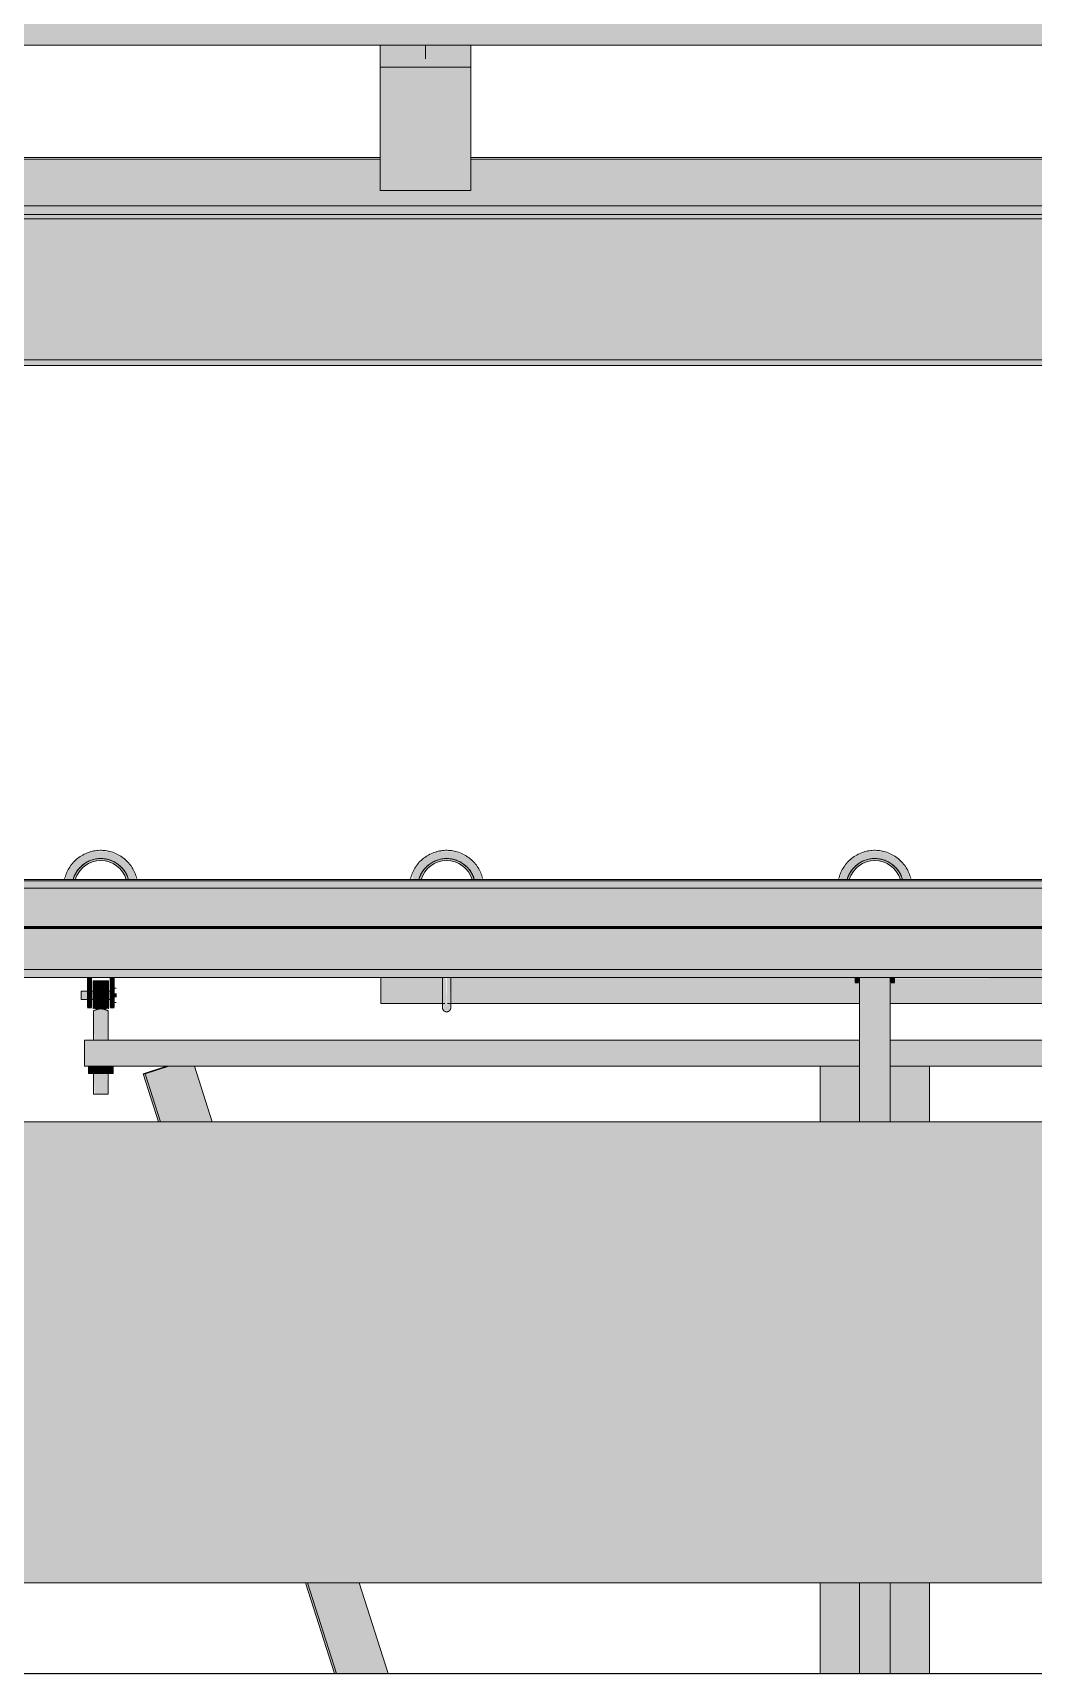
# Model space of a CAD drawing. Header units: inches. Extents: x 20478 to 36684, y -248 to 750.
# Drawn here: x 27504.2 to 27565, y 244.4 to 344.2 of the extents above; entities that cross this region are included whole.
import ezdxf

# ---------------------------------------------------------------- set-up
doc = ezdxf.new("R2010")
doc.units = ezdxf.units.IN
doc.header["$MEASUREMENT"] = 0
for name, color, linetype, lineweight in [('A-CLNG', 13, 'Continuous', 13), ('A-GLAZ-CWMG', 51, 'Continuous', 9), ('A-ROOF', 132, 'Continuous', 13), ('M-HVAC-DUCT', 70, 'Continuous', 9), ('Q-SPCQ', 91, 'Continuous', 9), ('S-BEAM', 12, 'Continuous', 9)]:
    doc.layers.add(name, color=color, linetype=linetype, lineweight=lineweight)

# ---------------------------------------------------------------- blocks, each defined once
blk = doc.blocks.new('Basketball_Backstop-Performance_Sports_Systems-3103-Ceiling_Hung - 27_-0_ to 27_-11 7_8_-652462-Elevation - South')
at = {"layer": 'Q-SPCQ'}
for points in [[(25573.346, 292.732), (25573.505, 292.766), (25573.761, 293.265), (25574.021, 293.556), (25574.424, 293.82), (25574.917, 293.967), (25575.371, 293.973), (25575.818, 293.859), (25576.188, 293.655), (25576.439, 293.445), (25576.738, 292.994), (25576.859, 292.732), (25577.308, 292.733), (25577.196, 293.226), (25576.572, 294.009), (25575.669, 294.444), (25574.668, 294.444), (25573.766, 294.009), (25573.142, 293.226), (25573.044, 292.732), (25573.294, 292.732)], [(25597.859, 292.732), (25598.308, 292.733), (25598.126, 293.315), (25597.572, 294.009), (25596.669, 294.444), (25595.668, 294.444), (25594.766, 294.009), (25594.142, 293.226), (25594.088, 292.732), (25594.492, 292.735), (25594.761, 293.266), (25595.08, 293.601), (25595.424, 293.82), (25595.911, 293.966), (25596.169, 294), (25596.794, 293.869), (25597.22, 293.63), (25597.488, 293.381), (25597.763, 292.934), (25597.847, 292.732)], [(25620.346, 292.732), (25620.505, 292.766), (25620.761, 293.265), (25621.021, 293.556), (25621.424, 293.82), (25621.917, 293.967), (25622.371, 293.973), (25622.818, 293.859), (25623.188, 293.655), (25623.439, 293.445), (25623.738, 292.994), (25623.859, 292.732), (25624.308, 292.733), (25624.196, 293.226), (25623.572, 294.009), (25622.669, 294.444), (25621.668, 294.444), (25620.766, 294.009), (25620.142, 293.226), (25620.044, 292.732), (25620.294, 292.732)], [(25573.49, 292.732), (25573.625, 292.732), (25573.761, 293.062), (25574.02, 293.399), (25574.356, 293.657), (25574.748, 293.82), (25575.169, 293.875), (25575.589, 293.82), (25575.981, 293.657), (25576.318, 293.399), (25576.576, 293.062), (25576.731, 292.732), (25576.847, 292.732), (25576.684, 293.125), (25576.406, 293.487), (25576.044, 293.766), (25575.622, 293.94), (25575.169, 294), (25574.716, 293.94), (25574.294, 293.766), (25573.931, 293.487), (25573.653, 293.125)], [(25597.713, 292.732), (25597.847, 292.732), (25597.684, 293.125), (25597.406, 293.487), (25597.044, 293.766), (25596.622, 293.94), (25596.169, 294), (25595.716, 293.94), (25595.294, 293.766), (25594.931, 293.487), (25594.653, 293.125), (25594.49, 292.732), (25594.625, 292.732), (25594.761, 293.062), (25595.02, 293.399), (25595.356, 293.657), (25595.748, 293.82), (25596.169, 293.875), (25596.589, 293.82), (25596.981, 293.657), (25597.318, 293.399), (25597.576, 293.062)], [(25620.49, 292.732), (25620.625, 292.732), (25620.884, 293.222), (25621.02, 293.399), (25621.356, 293.657), (25621.748, 293.82), (25622.169, 293.875), (25622.589, 293.82), (25622.981, 293.657), (25623.318, 293.399), (25623.576, 293.062), (25623.731, 292.732), (25623.847, 292.732), (25623.684, 293.125), (25623.406, 293.487), (25623.044, 293.766), (25622.622, 293.94), (25622.169, 294), (25621.716, 293.94), (25621.294, 293.766), (25620.884, 293.426), (25620.653, 293.125)], [(25574.356, 285.687), (25574.606, 285.687), (25574.606, 286.768), (25574.356, 286.768), (25574.356, 286.404)], [(25574.705, 285.656), (25575.643, 285.656), (25575.643, 286.562), (25574.705, 286.532), (25574.705, 285.891)], [(25575.731, 285.687), (25575.981, 285.687), (25575.981, 286.768), (25575.731, 286.768), (25575.731, 286.404)], [(25596.169, 284.744), (25596.116, 286.768), (25595.945, 286.768), (25595.946, 285.544), (25595.946, 285.09), (25595.983, 285.014), (25595.963, 284.811)], [(25596.169, 284.744), (25596.374, 284.811), (25596.356, 284.961), (25596.409, 284.962), (25596.409, 285), (25596.378, 285.306), (25596.393, 286.768), (25596.222, 286.768), (25596.169, 286.696), (25596.169, 284.961)], [(25621.169, 286.467), (25621.169, 286.768), (25620.981, 286.768), (25620.981, 286.467)], [(25623.356, 286.467), (25623.356, 286.768), (25623.169, 286.768), (25623.169, 286.467)], [(25574.606, 284.963), (25574.606, 285.687), (25574.356, 285.687), (25574.356, 284.963)], [(25575.174, 284.859), (25575.643, 284.871), (25575.643, 285.656), (25574.705, 285.656), (25574.705, 284.871), (25575.097, 284.859)], [(25575.981, 284.963), (25575.981, 285.687), (25575.731, 285.687), (25575.731, 284.963)], [(25576.106, 285.687), (25576.106, 285.801), (25575.981, 285.801), (25575.981, 285.687)], [(25576.106, 285.574), (25576.106, 285.687), (25575.981, 285.687), (25575.981, 285.574)], [(25575.174, 280.937), (25575.174, 281.375), (25574.424, 281.375), (25574.424, 280.937)], [(25575.174, 280.937), (25575.924, 280.937), (25575.924, 281.375), (25575.174, 281.375)]]:
    blk.add_hatch(color=256, dxfattribs=at).paths.add_polyline_path(points, flags=0)
h = blk.add_hatch(color=256, dxfattribs=at)
h.paths.add_polyline_path([(25595.968, 285.194), (25595.922, 285.247), (25595.963, 285.247)], flags=0)
h.paths.add_polyline_path([(25595.968, 285.187), (25595.968, 285.194), (25595.934, 286.513), (25595.92, 286.768), (25592.169, 286.768), (25592.169, 285.187), (25595.946, 285.187)], flags=0)
h.paths.add_polyline_path([(25596.409, 285.187), (25621.231, 285.216), (25621.231, 286.768), (25621.169, 286.768), (25621.169, 286.467), (25620.981, 286.485), (25620.981, 286.768), (25596.393, 286.768), (25596.39, 285.57), (25596.401, 285.187)], flags=0)
h.paths.add_polyline_path([(25647.968, 285.194), (25647.922, 285.247), (25647.963, 285.243)], flags=0)
h.paths.add_polyline_path([(25625.204, 285.187), (25647.965, 285.243), (25647.933, 286.485), (25647.92, 286.768), (25623.356, 286.72), (25623.356, 286.467), (25623.169, 286.485), (25623.169, 286.768), (25623.106, 286.718), (25623.106, 285.187)], flags=0)
h.paths.add_polyline_path([(25648.401, 285.187), (25652.169, 285.187), (25652.169, 286.768), (25648.393, 286.768), (25648.39, 285.57), (25648.394, 285.221)], flags=0)
h = blk.add_hatch(color=256, dxfattribs=at)
h.paths.add_polyline_path([(25622.169, 196.232), (25622.169, 238.518), (25621.231, 238.518), (25621.263, 196.232), (25622.023, 196.232)], flags=0)
h.paths.add_polyline_path([(25622.169, 244.482), (25622.169, 250), (25621.231, 250), (25621.263, 244.482), (25622.1, 244.482)], flags=0)
h.paths.add_polyline_path([(25621.926, 278), (25622.169, 278), (25622.168, 286.768), (25621.231, 286.768), (25621.263, 278), (25621.912, 278)], flags=0)
h = blk.add_hatch(color=256, dxfattribs=at)
h.paths.add_polyline_path([(25622.169, 196.232), (25623.106, 196.232), (25623.074, 238.518), (25622.169, 238.518), (25622.169, 198.525)], flags=0)
h.paths.add_polyline_path([(25622.343, 244.482), (25623.106, 244.482), (25623.051, 250), (25622.169, 250), (25622.169, 244.482)], flags=0)
h.paths.add_polyline_path([(25622.169, 278), (25623.106, 278), (25623.074, 286.768), (25622.169, 286.768), (25622.169, 279.08)], flags=0)
h = blk.add_hatch(color=256, dxfattribs=at)
h.paths.add_polyline_path([(25574.356, 285.687), (25574.356, 285.937), (25573.981, 285.904), (25573.981, 285.687)], flags=0)
h.paths.add_polyline_path([(25575.643, 285.687), (25575.731, 285.696), (25575.731, 285.937), (25575.643, 285.891), (25575.643, 285.698)], flags=0)
h.paths.add_polyline_path([(25574.606, 285.687), (25574.705, 285.729), (25574.705, 285.937), (25574.606, 285.891), (25574.606, 285.732)], flags=0)
h = blk.add_hatch(color=256, dxfattribs=at)
h.paths.add_polyline_path([(25574.606, 285.437), (25574.705, 285.493), (25574.705, 285.687), (25574.606, 285.656), (25574.606, 285.443)], flags=0)
h.paths.add_polyline_path([(25574.356, 285.437), (25574.356, 285.687), (25573.981, 285.687), (25573.981, 285.437)], flags=0)
h.paths.add_polyline_path([(25575.643, 285.437), (25575.731, 285.493), (25575.731, 285.687), (25575.643, 285.634), (25575.643, 285.439)], flags=0)
h = blk.add_hatch(color=256, dxfattribs=at)
h.paths.add_polyline_path([(25575.483, 279.687), (25575.611, 279.687), (25575.561, 280.937), (25574.736, 280.937), (25574.795, 279.687), (25575.393, 279.687)], flags=0)
h.paths.add_polyline_path([(25575.223, 282.955), (25575.611, 282.955), (25575.584, 284.763), (25575.251, 284.859), (25574.954, 284.833), (25574.736, 284.75), (25574.775, 282.955), (25575.125, 282.955)], flags=0)
h = blk.add_hatch(color=256, dxfattribs=at)
h.paths.add_polyline_path([(25574.174, 281.375), (25621.231, 281.375), (25621.231, 282.955), (25574.174, 282.955), (25574.174, 281.521)], flags=0)
h.paths.add_polyline_path([(25629.524, 281.375), (25670.174, 281.375), (25670.174, 282.955), (25623.106, 282.955), (25623.106, 281.375), (25625.204, 281.375)], flags=0)
h = blk.add_hatch(color=256, dxfattribs=at)
h.paths.add_polyline_path([(25604.877, 196.232), (25608.014, 196.232), (25594.529, 238.518), (25591.391, 238.518), (25603.605, 200.221)], flags=0)
h.paths.add_polyline_path([(25589.489, 244.482), (25592.627, 244.482), (25590.867, 250), (25587.73, 250)], flags=0)
h.paths.add_polyline_path([(25581.938, 278), (25580.861, 281.375), (25579.293, 281.375), (25577.87, 280.918), (25578.8, 278)], flags=0)
h = blk.add_hatch(color=256, dxfattribs=at)
h.paths.add_polyline_path([(25620.518, 196.232), (25621.231, 196.232), (25621.174, 224), (25620.799, 224), (25620.794, 224.125), (25618.861, 224.125), (25618.916, 196.232), (25620.185, 196.232)], flags=0)
h.paths.add_polyline_path([(25623.111, 196.232), (25625.486, 196.232), (25625.486, 224.125), (25623.549, 224.125), (25623.549, 224), (25623.174, 224), (25623.174, 224.125), (25623.111, 224.125), (25623.111, 198.525)], flags=0)
h.paths.add_polyline_path([(25618.918, 224.764), (25619.039, 224.927), (25618.973, 224.859), (25618.936, 224.795)], flags=0)
h.paths.add_polyline_path([(25619.047, 225.012), (25618.967, 225.199), (25618.982, 225.125), (25619.039, 225.026)], flags=0)
h.paths.add_polyline_path([(25625.486, 225.875), (25625.486, 238.518), (25623.106, 238.518), (25623.111, 225.875), (25623.174, 225.875), (25623.174, 226), (25623.549, 226), (25623.549, 225.875), (25625.411, 225.875)], flags=0)
h.paths.add_polyline_path([(25618.936, 225.875), (25620.799, 225.875), (25620.799, 226), (25621.174, 226), (25621.231, 238.518), (25618.861, 238.518), (25618.861, 225.875)], flags=0)
h.paths.add_polyline_path([(25623.106, 244.482), (25625.486, 244.482), (25625.486, 250), (25623.106, 250), (25623.106, 247.346)], flags=0)
h.paths.add_polyline_path([(25621.231, 244.482), (25621.231, 250), (25618.861, 250), (25618.861, 244.482), (25620.884, 244.482)], flags=0)
h.paths.add_polyline_path([(25620.534, 278), (25621.231, 278), (25621.231, 281.375), (25618.861, 281.375), (25618.861, 278), (25620.518, 278)], flags=0)
h.paths.add_polyline_path([(25625.376, 278), (25625.486, 278), (25625.486, 281.375), (25623.106, 281.375), (25623.106, 278), (25625.374, 278)], flags=0)
h = blk.add_hatch(color=256, dxfattribs=at)
h.paths.add_polyline_path([(25604.743, 196.232), (25604.877, 196.232), (25591.391, 238.518), (25591.258, 238.518), (25603.605, 199.801)], flags=0)
h.paths.add_polyline_path([(25589.356, 244.482), (25589.489, 244.482), (25587.73, 250), (25587.596, 250)], flags=0)
h.paths.add_polyline_path([(25578.666, 278), (25578.8, 278), (25577.87, 280.918), (25577.736, 280.918)], flags=0)
for p, q in [((25574.356, 285.687), (25574.356, 286.768)), ((25574.606, 286.768), (25574.606, 285.687)), ((25575.643, 286.562), (25574.705, 286.562)), ((25574.705, 285.656), (25574.705, 286.562)), ((25575.643, 286.562), (25575.643, 285.656)), ((25575.731, 285.687), (25575.731, 286.768)), ((25575.981, 286.768), (25575.981, 285.687)), ((25592.169, 285.187), (25592.169, 286.766)), ((25620.981, 286.467), (25620.981, 286.763)), ((25620.981, 286.438), (25621.169, 286.438)), ((25621.169, 286.763), (25621.169, 286.467)), ((25621.231, 286.768), (25621.231, 278)), ((25623.106, 278), (25623.106, 286.768)), ((25623.169, 286.467), (25623.169, 286.763)), ((25623.169, 286.438), (25623.356, 286.438)), ((25623.356, 286.763), (25623.356, 286.467)), ((25574.356, 285.937), (25573.981, 285.937)), ((25573.981, 285.687), (25573.981, 285.937)), ((25573.981, 285.437), (25573.981, 285.687)), ((25573.981, 285.437), (25574.356, 285.437)), ((25574.356, 284.963), (25574.356, 285.687)), ((25574.705, 285.937), (25574.606, 285.937)), ((25574.606, 285.687), (25574.606, 284.963)), ((25574.606, 285.437), (25574.705, 285.437)), ((25574.705, 284.871), (25574.705, 285.656)), ((25575.731, 285.937), (25575.643, 285.937)), ((25575.643, 285.656), (25575.643, 284.871)), ((25575.643, 285.437), (25575.731, 285.437)), ((25575.731, 284.963), (25575.731, 285.687)), ((25576.106, 286.125), (25575.981, 286.125)), ((25575.981, 285.687), (25575.981, 284.963)), ((25575.981, 285.25), (25576.106, 285.25)), ((25576.106, 285.801), (25576.106, 285.687)), ((25576.106, 285.687), (25576.106, 285.574)), ((25574.356, 284.937), (25574.606, 284.937)), ((25574.705, 284.75), (25574.736, 284.75)), ((25574.736, 284.75), (25574.736, 282.955)), ((25575.611, 282.955), (25575.611, 284.75)), ((25575.611, 284.75), (25575.643, 284.75)), ((25575.731, 284.937), (25575.981, 284.937)), ((25592.169, 285.187), (25596.058, 285.187)), ((25596.229, 285.187), (25621.231, 285.187)), ((25623.106, 285.187), (25648.058, 285.187)), ((25574.174, 281.375), (25574.174, 282.955)), ((25621.231, 282.955), (25574.174, 282.955)), ((25670.174, 282.955), (25623.105, 282.955)), ((25621.231, 281.375), (25574.174, 281.375)), ((25574.424, 280.937), (25574.424, 281.375)), ((25574.736, 281.375), (25574.736, 279.687)), ((25575.174, 280.937), (25575.174, 281.375)), ((25575.611, 279.687), (25575.611, 281.375)), ((25575.924, 280.937), (25575.924, 281.375)), ((25579.159, 281.375), (25577.736, 280.918)), ((25577.87, 280.918), (25579.293, 281.375)), ((25580.861, 281.375), (25581.938, 278)), ((25618.861, 281.375), (25618.861, 278)), ((25670.174, 281.375), (25623.105, 281.375)), ((25625.486, 278), (25625.486, 281.375)), ((25575.174, 280.937), (25574.424, 280.937)), ((25575.924, 280.937), (25575.174, 280.937)), ((25577.736, 280.918), (25577.87, 280.918)), ((25578.666, 278), (25577.736, 280.918)), ((25578.8, 278), (25577.87, 280.918)), ((25575.611, 279.687), (25574.736, 279.687)), ((25589.356, 244.482), (25587.596, 250)), ((25589.489, 244.482), (25587.73, 250)), ((25590.867, 250), (25592.627, 244.482)), ((25618.861, 250), (25618.861, 244.482)), ((25621.231, 250), (25621.231, 244.482)), ((25623.106, 244.482), (25623.106, 250)), ((25625.486, 244.482), (25625.486, 250))]:
    blk.add_line(p, q, dxfattribs=at)
at = {"layer": 'Q-SPCQ', "flags": 128}
for points in [[(25577.354, 292.785), (25577.331, 292.872), (25577.305, 292.958), (25577.275, 293.043), (25577.241, 293.126), (25577.204, 293.208), (25577.165, 293.289), (25577.121, 293.368), (25577.075, 293.445), (25577.026, 293.52), (25576.974, 293.594), (25576.918, 293.665), (25576.86, 293.734), (25576.8, 293.8), (25576.736, 293.864), (25576.671, 293.925), (25576.602, 293.984), (25576.532, 294.04), (25576.459, 294.093), (25576.384, 294.143), (25576.308, 294.19), (25576.229, 294.234), (25576.149, 294.275), (25576.067, 294.313), (25575.984, 294.347), (25575.9, 294.378), (25575.814, 294.406), (25575.727, 294.43), (25575.64, 294.45), (25575.551, 294.467), (25575.462, 294.481), (25575.373, 294.491), (25575.283, 294.497), (25575.193, 294.5), (25575.103, 294.499), (25575.013, 294.495), (25574.924, 294.487), (25574.834, 294.475), (25574.746, 294.46), (25574.658, 294.441), (25574.57, 294.419), (25574.484, 294.393), (25574.399, 294.364), (25574.315, 294.332), (25574.232, 294.296), (25574.151, 294.257), (25574.072, 294.215), (25573.994, 294.169), (25573.918, 294.121), (25573.845, 294.069), (25573.773, 294.015), (25573.704, 293.957), (25573.636, 293.898), (25573.572, 293.835), (25573.51, 293.77), (25573.45, 293.702), (25573.394, 293.632), (25573.34, 293.56), (25573.289, 293.486), (25573.241, 293.41), (25573.196, 293.332), (25573.154, 293.252), (25573.116, 293.171), (25573.081, 293.088), (25573.049, 293.004), (25573.02, 292.918), (25572.995, 292.832), (25572.974, 292.745)], [(25598.354, 292.785), (25598.331, 292.872), (25598.305, 292.958), (25598.275, 293.043), (25598.241, 293.126), (25598.204, 293.208), (25598.165, 293.289), (25598.121, 293.368), (25598.075, 293.445), (25598.026, 293.52), (25597.974, 293.594), (25597.918, 293.665), (25597.86, 293.734), (25597.8, 293.8), (25597.736, 293.864), (25597.671, 293.925), (25597.602, 293.984), (25597.532, 294.04), (25597.459, 294.093), (25597.384, 294.143), (25597.308, 294.19), (25597.229, 294.234), (25597.149, 294.275), (25597.067, 294.313), (25596.984, 294.347), (25596.9, 294.378), (25596.814, 294.406), (25596.727, 294.43), (25596.64, 294.45), (25596.551, 294.467), (25596.462, 294.481), (25596.373, 294.491), (25596.283, 294.497), (25596.193, 294.5), (25596.103, 294.499), (25596.013, 294.495), (25595.924, 294.487), (25595.834, 294.475), (25595.746, 294.46), (25595.658, 294.441), (25595.57, 294.419), (25595.484, 294.393), (25595.399, 294.364), (25595.315, 294.332), (25595.232, 294.296), (25595.151, 294.257), (25595.072, 294.215), (25594.994, 294.169), (25594.918, 294.121), (25594.845, 294.069), (25594.773, 294.015), (25594.704, 293.957), (25594.636, 293.898), (25594.572, 293.835), (25594.51, 293.77), (25594.45, 293.702), (25594.394, 293.632), (25594.34, 293.56), (25594.289, 293.486), (25594.241, 293.41), (25594.196, 293.332), (25594.154, 293.252), (25594.116, 293.171), (25594.081, 293.088), (25594.049, 293.004), (25594.02, 292.918), (25593.995, 292.832), (25593.974, 292.745)], [(25624.354, 292.785), (25624.331, 292.872), (25624.305, 292.958), (25624.275, 293.043), (25624.241, 293.126), (25624.204, 293.208), (25624.165, 293.289), (25624.121, 293.368), (25624.075, 293.445), (25624.026, 293.52), (25623.974, 293.594), (25623.918, 293.665), (25623.86, 293.734), (25623.8, 293.8), (25623.736, 293.864), (25623.671, 293.925), (25623.602, 293.984), (25623.532, 294.04), (25623.459, 294.093), (25623.384, 294.143), (25623.308, 294.19), (25623.229, 294.234), (25623.149, 294.275), (25623.067, 294.313), (25622.984, 294.347), (25622.9, 294.378), (25622.814, 294.406), (25622.727, 294.43), (25622.64, 294.45), (25622.551, 294.467), (25622.462, 294.481), (25622.373, 294.491), (25622.283, 294.497), (25622.193, 294.5), (25622.103, 294.499), (25622.013, 294.495), (25621.924, 294.487), (25621.834, 294.475), (25621.746, 294.46), (25621.658, 294.441), (25621.57, 294.419), (25621.484, 294.393), (25621.399, 294.364), (25621.315, 294.332), (25621.232, 294.296), (25621.151, 294.257), (25621.072, 294.215), (25620.994, 294.169), (25620.918, 294.121), (25620.845, 294.069), (25620.773, 294.015), (25620.704, 293.957), (25620.636, 293.898), (25620.572, 293.835), (25620.51, 293.77), (25620.45, 293.702), (25620.394, 293.632), (25620.34, 293.56), (25620.289, 293.486), (25620.241, 293.41), (25620.196, 293.332), (25620.154, 293.252), (25620.116, 293.171), (25620.081, 293.088), (25620.049, 293.004), (25620.02, 292.918), (25619.995, 292.832), (25619.974, 292.745)], [(25573.487, 292.734), (25573.508, 292.8), (25573.531, 292.866), (25573.557, 292.931), (25573.585, 292.995), (25573.617, 293.058), (25573.65, 293.12), (25573.686, 293.18), (25573.724, 293.238), (25573.765, 293.295), (25573.808, 293.35), (25573.853, 293.404), (25573.9, 293.456)], [(25574.001, 293.553), (25574.054, 293.599), (25574.109, 293.642), (25574.165, 293.684), (25574.223, 293.723), (25574.283, 293.759), (25574.344, 293.793), (25574.406, 293.825), (25574.47, 293.854), (25574.535, 293.881), (25574.6, 293.905), (25574.667, 293.927), (25574.734, 293.945), (25574.803, 293.961), (25574.871, 293.975), (25574.941, 293.985), (25575.01, 293.993), (25575.08, 293.998), (25575.15, 294), (25575.22, 293.999), (25575.29, 293.996), (25575.36, 293.99), (25575.429, 293.981), (25575.498, 293.969), (25575.566, 293.954), (25575.634, 293.937), (25575.701, 293.917), (25575.768, 293.894), (25575.833, 293.869), (25575.897, 293.841), (25575.96, 293.811), (25576.022, 293.778), (25576.082, 293.743), (25576.141, 293.705), (25576.199, 293.665), (25576.254, 293.623), (25576.308, 293.578), (25576.361, 293.531)], [(25576.459, 293.432), (25576.505, 293.38), (25576.55, 293.325), (25576.591, 293.269), (25576.631, 293.211), (25576.668, 293.152), (25576.703, 293.091), (25576.736, 293.029), (25576.766, 292.966), (25576.793, 292.902), (25576.818, 292.836), (25576.84, 292.77)], [(25594.487, 292.734), (25594.508, 292.8), (25594.531, 292.866), (25594.557, 292.931), (25594.585, 292.995), (25594.617, 293.058), (25594.65, 293.12), (25594.686, 293.18), (25594.724, 293.238), (25594.765, 293.295), (25594.808, 293.35), (25594.853, 293.404), (25594.9, 293.456)], [(25594.965, 293.52), (25595.001, 293.553), (25595.054, 293.599), (25595.109, 293.642), (25595.165, 293.684), (25595.223, 293.723), (25595.283, 293.759), (25595.344, 293.793), (25595.406, 293.825), (25595.47, 293.854), (25595.535, 293.881), (25595.6, 293.905), (25595.667, 293.927), (25595.734, 293.945), (25595.803, 293.961), (25595.871, 293.975), (25595.941, 293.985), (25596.01, 293.993), (25596.08, 293.998), (25596.15, 294), (25596.22, 293.999), (25596.29, 293.996), (25596.36, 293.99), (25596.429, 293.981), (25596.498, 293.969), (25596.566, 293.954), (25596.634, 293.937), (25596.701, 293.917), (25596.768, 293.894), (25596.833, 293.869), (25596.897, 293.841), (25596.96, 293.811), (25597.022, 293.778), (25597.082, 293.743), (25597.141, 293.705), (25597.199, 293.665), (25597.254, 293.623), (25597.308, 293.578), (25597.361, 293.531)], [(25597.459, 293.432), (25597.505, 293.38), (25597.55, 293.325), (25597.591, 293.269), (25597.631, 293.211), (25597.668, 293.152), (25597.703, 293.091), (25597.736, 293.029), (25597.766, 292.966), (25597.793, 292.902), (25597.818, 292.836), (25597.84, 292.77)], [(25620.487, 292.734), (25620.508, 292.8), (25620.531, 292.866), (25620.557, 292.931), (25620.585, 292.995), (25620.617, 293.058), (25620.65, 293.12), (25620.686, 293.18), (25620.724, 293.238), (25620.765, 293.295), (25620.808, 293.35), (25620.853, 293.404), (25620.884, 293.438)], [(25621.001, 293.553), (25621.054, 293.599), (25621.109, 293.642), (25621.165, 293.684), (25621.223, 293.723), (25621.283, 293.759), (25621.344, 293.793), (25621.406, 293.825), (25621.47, 293.854), (25621.535, 293.881), (25621.6, 293.905), (25621.667, 293.927), (25621.734, 293.945), (25621.803, 293.961), (25621.871, 293.975), (25621.941, 293.985), (25622.01, 293.993), (25622.08, 293.998), (25622.15, 294), (25622.22, 293.999), (25622.29, 293.996), (25622.36, 293.99), (25622.429, 293.981), (25622.498, 293.969), (25622.566, 293.954), (25622.634, 293.937), (25622.701, 293.917), (25622.768, 293.894), (25622.833, 293.869), (25622.897, 293.841), (25622.96, 293.811), (25623.022, 293.778), (25623.082, 293.743), (25623.141, 293.705), (25623.199, 293.665), (25623.254, 293.623), (25623.308, 293.578), (25623.361, 293.531)], [(25623.459, 293.432), (25623.505, 293.38), (25623.55, 293.325), (25623.591, 293.269), (25623.631, 293.211), (25623.668, 293.152), (25623.703, 293.091), (25623.736, 293.029), (25623.766, 292.966), (25623.793, 292.902), (25623.818, 292.836), (25623.84, 292.77)], [(25595.919, 286.768), (25595.919, 286.698), (25595.919, 286.619), (25595.919, 286.54), (25595.919, 286.462), (25595.919, 286.385), (25595.919, 286.308), (25595.919, 286.233), (25595.919, 286.159), (25595.919, 286.086), (25595.919, 286.014), (25595.919, 285.944), (25595.919, 285.875), (25595.919, 285.808), (25595.919, 285.743), (25595.919, 285.68), (25595.919, 285.619), (25595.919, 285.56), (25595.919, 285.503), (25595.919, 285.448), (25595.919, 285.396), (25595.919, 285.346), (25595.919, 285.299), (25595.919, 285.255), (25595.919, 285.213), (25595.919, 285.174), (25595.919, 285.137), (25595.919, 285.104), (25595.919, 285.073), (25595.919, 285.046), (25595.919, 285.021), (25595.919, 285), (25595.919, 284.982), (25595.919, 284.967), (25595.919, 284.955), (25595.919, 284.946), (25595.919, 284.94), (25595.919, 284.938)], [(25596.419, 284.937), (25596.419, 284.939), (25596.419, 284.944), (25596.419, 284.952), (25596.419, 284.963), (25596.419, 284.977), (25596.419, 284.995), (25596.419, 285.015), (25596.419, 285.039), (25596.419, 285.066), (25596.419, 285.095), (25596.419, 285.128), (25596.419, 285.164), (25596.419, 285.202), (25596.419, 285.243), (25596.419, 285.287), (25596.419, 285.333), (25596.419, 285.382), (25596.419, 285.434), (25596.419, 285.488), (25596.419, 285.544), (25596.419, 285.603), (25596.419, 285.663), (25596.419, 285.726), (25596.419, 285.79), (25596.419, 285.857), (25596.419, 285.925), (25596.419, 285.995), (25596.419, 286.066), (25596.419, 286.139), (25596.419, 286.213), (25596.419, 286.288), (25596.419, 286.364), (25596.419, 286.441), (25596.419, 286.519), (25596.419, 286.598), (25596.419, 286.677), (25596.419, 286.756)], [(25595.919, 284.937), (25595.919, 284.939), (25595.919, 284.944), (25595.919, 284.952), (25595.919, 284.963), (25595.919, 284.977), (25595.919, 284.995), (25595.919, 285.015), (25595.919, 285.039), (25595.919, 285.066), (25595.919, 285.095), (25595.919, 285.128), (25595.919, 285.164), (25595.919, 285.202)], [(25596.169, 284.687), (25596.159, 284.688), (25596.149, 284.688), (25596.139, 284.689), (25596.129, 284.691), (25596.119, 284.692), (25596.109, 284.695), (25596.1, 284.697), (25596.09, 284.7), (25596.081, 284.704), (25596.071, 284.707), (25596.062, 284.711), (25596.053, 284.716), (25596.045, 284.721), (25596.036, 284.726), (25596.028, 284.731), (25596.019, 284.737), (25596.012, 284.743), (25596.004, 284.75), (25595.997, 284.756), (25595.989, 284.763), (25595.983, 284.771), (25595.976, 284.778), (25595.97, 284.786), (25595.964, 284.794), (25595.958, 284.802), (25595.953, 284.811), (25595.948, 284.82), (25595.944, 284.829), (25595.94, 284.838), (25595.936, 284.847), (25595.932, 284.856), (25595.929, 284.866), (25595.927, 284.875), (25595.924, 284.885), (25595.922, 284.895), (25595.921, 284.905), (25595.92, 284.915), (25595.919, 284.925), (25595.919, 284.935), (25595.919, 284.937)], [(25596.419, 284.937), (25596.419, 284.928), (25596.418, 284.918), (25596.417, 284.908), (25596.416, 284.898), (25596.414, 284.888), (25596.412, 284.878), (25596.409, 284.868), (25596.406, 284.859), (25596.403, 284.849), (25596.399, 284.84), (25596.395, 284.831), (25596.391, 284.822), (25596.386, 284.813), (25596.381, 284.805), (25596.375, 284.796), (25596.369, 284.788), (25596.363, 284.78), (25596.357, 284.773), (25596.35, 284.765), (25596.343, 284.758), (25596.336, 284.751), (25596.328, 284.745), (25596.32, 284.739), (25596.312, 284.733), (25596.304, 284.727), (25596.295, 284.722), (25596.287, 284.717), (25596.278, 284.712), (25596.269, 284.708), (25596.259, 284.704), (25596.25, 284.701), (25596.24, 284.698), (25596.231, 284.695), (25596.221, 284.693), (25596.211, 284.691), (25596.201, 284.69), (25596.191, 284.689), (25596.181, 284.688), (25596.171, 284.688), (25596.169, 284.687)], [(25596.419, 285.213), (25596.419, 285.174), (25596.419, 285.137), (25596.419, 285.104), (25596.419, 285.073), (25596.419, 285.046), (25596.419, 285.021), (25596.419, 285), (25596.419, 284.982), (25596.419, 284.967), (25596.419, 284.955), (25596.419, 284.946), (25596.419, 284.94), (25596.419, 284.938)]]:
    blk.add_lwpolyline(points, dxfattribs=at)
at = {"layer": 'Q-SPCQ'}
for centre, radius, start, end in [((25575.169, 292.25), 1.75, 16.03624, 163.96376), ((25575.169, 292.25), 1.625, 17.35418, 162.64582), ((25596.169, 292.25), 1.75, 16.03624, 163.96376), ((25596.169, 292.25), 1.625, 17.35418, 162.64582), ((25622.169, 292.25), 1.75, 16.03624, 163.96376), ((25622.169, 292.25), 1.625, 17.35418, 162.64582)]:
    blk.add_arc(centre, radius, start, end, dxfattribs=at)
blk.add_open_spline([(25575.611, 284.75), (25575.611, 284.75), (25575.608, 284.752), (25575.597, 284.758), (25575.585, 284.762), (25575.57, 284.769), (25575.552, 284.777), (25575.535, 284.785), (25575.52, 284.791), (25575.509, 284.795), (25575.496, 284.799), (25575.479, 284.806), (25575.456, 284.814), (25575.431, 284.822), (25575.41, 284.829), (25575.394, 284.833), (25575.377, 284.837), (25575.355, 284.842), (25575.325, 284.848), (25575.289, 284.855), (25575.251, 284.859), (25575.213, 284.862), (25575.174, 284.862), (25575.135, 284.862), (25575.097, 284.859), (25575.059, 284.855), (25575.023, 284.848), (25574.993, 284.842), (25574.971, 284.837), (25574.954, 284.833), (25574.938, 284.829), (25574.917, 284.822), (25574.892, 284.814), (25574.869, 284.806), (25574.852, 284.799), (25574.839, 284.795), (25574.827, 284.791), (25574.812, 284.785), (25574.795, 284.777), (25574.778, 284.769), (25574.763, 284.762), (25574.751, 284.758), (25574.74, 284.752), (25574.736, 284.75), (25574.736, 284.75)], degree=3, knots=[0, 0, 0, 0, 0.055556, 0.083333, 0.111111, 0.138889, 0.166667, 0.194444, 0.208333, 0.222222, 0.236111, 0.25, 0.277778, 0.305556, 0.319444, 0.333333, 0.347222, 0.361111, 0.388889, 0.416667, 0.444444, 0.472222, 0.5, 0.527778, 0.555556, 0.583333, 0.611111, 0.638889, 0.652778, 0.666667, 0.680556, 0.694444, 0.722222, 0.75, 0.763889, 0.777778, 0.791667, 0.805556, 0.833333, 0.861111, 0.888889, 0.916667, 0.944444, 1, 1, 1, 1], dxfattribs=at)
blk = doc.blocks.new('Rectangular Mullion - Profile_Polycarbonate_Upper and left-1114459-Elevation - South')
at = {"layer": 'A-GLAZ-CWMG'}
for points in [[(26267.64, 333.666), (26277.768, 333.666), (26277.768, 336.5), (26273.14, 336.5), (26273.14, 334.598), (26267.64, 334.598), (26267.64, 336.5), (26224.89, 336.5), (26224.89, 334.598), (26219.39, 334.598), (26219.39, 336.5), (26176.64, 336.5), (26176.64, 334.598), (26171.14, 334.598), (26171.14, 336.5), (26128.39, 336.5), (26128.39, 334.598), (26122.89, 334.598), (26122.89, 336.5), (26080.14, 336.5), (26080.14, 334.598), (26074.64, 334.598), (26074.64, 336.5), (26031.89, 336.5), (26031.89, 334.598), (26026.39, 334.598), (26026.39, 336.5), (25983.64, 336.5), (25983.64, 334.598), (25978.14, 334.598), (25978.14, 336.5), (25935.39, 336.5), (25935.39, 334.598), (25929.89, 334.598), (25929.89, 336.5), (25887.14, 336.5), (25887.14, 334.598), (25881.64, 334.598), (25881.64, 336.5), (25838.89, 336.5), (25838.89, 334.598), (25833.39, 334.598), (25833.39, 336.5), (25790.64, 336.5), (25790.64, 334.598), (25785.14, 334.598), (25785.14, 336.5), (25742.39, 336.5), (25742.39, 334.598), (25736.89, 334.598), (25736.89, 336.5), (25694.14, 336.5), (25694.14, 334.598), (25688.64, 334.598), (25688.64, 336.5), (25645.89, 336.5), (25645.89, 334.598), (25640.39, 334.598), (25640.39, 336.5), (25597.64, 336.5), (25597.64, 334.598), (25592.14, 334.598), (25592.14, 336.5), (25549.39, 336.5), (25549.39, 334.598), (25543.89, 334.598), (25543.89, 336.5), (25501.14, 336.5), (25501.14, 334.598), (25495.64, 334.598), (25495.64, 336.5), (25452.89, 336.5), (25452.89, 334.598), (25447.39, 334.598), (25447.39, 336.5), (25404.64, 336.5), (25404.64, 334.598), (25399.14, 334.598), (25399.14, 336.5), (25356.39, 336.5), (25356.39, 334.598), (25350.89, 334.598), (25350.89, 336.5), (25308.14, 336.5), (25308.14, 334.598), (25302.64, 334.598), (25302.64, 336.5), (25259.89, 336.5), (25259.89, 334.598), (25254.39, 334.598), (25254.39, 336.5), (25211.64, 336.5), (25211.64, 334.598), (25206.14, 334.598), (25206.14, 336.5), (25163.39, 336.5), (25163.39, 334.598), (25157.89, 334.598), (25157.89, 336.5), (25115.14, 336.5), (25115.14, 334.598), (25109.64, 334.598), (25109.64, 336.5), (25066.89, 336.5), (25066.89, 334.598), (25061.39, 334.598), (25061.39, 336.5), (25018.64, 336.5), (25018.64, 334.598), (25013.14, 334.598), (25013.14, 336.5), (24970.39, 336.5), (24970.39, 334.598), (24964.89, 334.598), (24964.89, 336.5), (24922.14, 336.5), (24922.14, 334.598), (24916.64, 334.598), (24916.64, 336.5), (24873.89, 336.5), (24873.89, 334.598), (24868.39, 334.598), (24868.39, 336.5), (24825.64, 336.5), (24825.64, 334.598), (24820.14, 334.598), (24820.14, 336.5), (24777.39, 336.5), (24777.39, 334.598), (24771.89, 334.598), (24771.89, 336.5), (24729.14, 336.5), (24729.14, 334.598), (24723.64, 334.598), (24723.64, 336.5), (24680.89, 336.5), (24680.89, 334.598), (24675.39, 334.598), (24675.39, 336.5), (24632.64, 336.5), (24632.64, 334.598), (24627.14, 334.598), (24627.14, 336.5), (24584.39, 336.5), (24584.39, 334.598), (24578.89, 334.598), (24578.89, 336.5), (24536.14, 336.5), (24536.14, 334.598), (24530.64, 334.598), (24530.64, 336.5), (24487.89, 336.5), (24487.89, 334.598), (24482.39, 334.598), (24482.39, 336.5), (24439.64, 336.5), (24439.64, 334.598), (24434.14, 334.598), (24434.14, 336.5), (24391.39, 336.5), (24391.39, 334.598), (24385.89, 334.598), (24385.89, 336.5), (24343.14, 336.5), (24343.14, 334.598), (24337.64, 334.598), (24337.64, 336.5), (24294.89, 336.5), (24294.89, 334.598), (24289.39, 334.598), (24289.39, 336.5), (24246.64, 336.5), (24246.64, 334.598), (24241.14, 334.598), (24241.14, 336.5), (24198.39, 336.5), (24198.39, 334.598), (24192.89, 334.598), (24192.89, 336.5), (24150.14, 336.5), (24150.14, 334.598), (24144.64, 334.598), (24144.64, 336.5), (24101.89, 336.5), (24101.89, 334.598), (24096.39, 334.598), (24096.39, 336.5), (24053.64, 336.5), (24053.64, 334.598), (24048.14, 334.598), (24048.14, 336.5), (24005.39, 336.5), (24005.39, 334.598), (23999.89, 334.598), (23999.89, 336.5), (23957.14, 336.5), (23957.14, 334.598), (23951.64, 334.598), (23951.64, 336.5), (23908.89, 336.5), (23908.89, 334.598), (23903.39, 334.598), (23903.39, 336.5), (23860.64, 336.5), (23860.64, 334.598), (23855.14, 334.598), (23855.14, 336.5), (23812.39, 336.5), (23812.39, 334.598), (23806.89, 334.598), (23806.89, 336.5), (23764.14, 336.5), (23764.14, 334.598), (23758.64, 334.598), (23758.64, 336.5), (23715.89, 336.5), (23715.89, 334.598), (23710.39, 334.598), (23710.39, 336.5), (23667.64, 336.5), (23667.64, 334.598), (23662.14, 334.598), (23662.14, 336.5), (23619.39, 336.5), (23619.39, 334.598), (23613.89, 334.598), (23613.89, 336.5), (23571.14, 336.5), (23571.14, 334.598), (23565.64, 334.598), (23565.64, 336.5), (23522.89, 336.5), (23522.89, 334.598), (23517.39, 334.598), (23517.39, 336.5), (23474.64, 336.5), (23474.64, 334.598), (23469.14, 334.598), (23469.14, 336.5), (23426.39, 336.5), (23426.39, 334.598), (23420.89, 334.598), (23420.89, 336.5), (23378.14, 336.5), (23378.14, 334.598), (23372.64, 334.598), (23372.64, 336.5), (23329.89, 336.5), (23329.89, 334.598), (23324.39, 334.598), (23324.39, 336.5), (23281.64, 336.5), (23281.64, 334.598), (23276.14, 334.598), (23276.14, 336.5), (23233.39, 336.5), (23233.39, 334.598), (23227.89, 334.598), (23227.89, 336.5), (23185.14, 336.5), (23185.14, 334.598), (23179.64, 334.598), (23179.64, 336.5), (23136.89, 336.5), (23136.89, 334.598), (23131.39, 334.598), (23131.39, 336.5), (23088.64, 336.5), (23088.64, 334.598), (23083.14, 334.598), (23083.14, 336.5), (23040.39, 336.5), (23040.39, 334.598), (23034.89, 334.598), (23034.89, 336.5), (22992.14, 336.5), (22992.14, 334.598), (22986.64, 334.598), (22986.64, 336.5), (22943.89, 336.5), (22943.89, 334.598), (22938.39, 334.598), (22938.39, 336.5), (22895.64, 336.5), (22895.64, 334.598), (22890.14, 334.598), (22890.14, 336.5), (22847.39, 336.5), (22847.39, 334.598), (22841.89, 334.598), (22841.89, 336.5), (22799.14, 336.5), (22799.14, 334.598), (22793.64, 334.598), (22793.64, 336.5), (22782.511, 336.5), (22782.511, 333.666), (26260.213, 333.666)], [(26277.768, 333.128), (26277.768, 333.666), (22782.511, 333.666), (22782.511, 333.128), (26260.213, 333.128)], [(26260.213, 332.878), (26277.768, 332.878), (26277.768, 333.128), (22782.511, 333.128), (22782.511, 332.878), (26225.655, 332.878)]]:
    blk.add_hatch(color=256, dxfattribs=at).paths.add_polyline_path(points, flags=0)
for p, q in [((25592.14, 336.5), (25549.39, 336.5)), ((25640.39, 336.5), (25597.64, 336.5)), ((26277.768, 333.666), (22782.511, 333.666)), ((26277.768, 333.128), (22782.511, 333.128)), ((26277.768, 332.878), (22782.511, 332.878))]:
    blk.add_line(p, q, dxfattribs=at)
blk = doc.blocks.new('W-Wide Flange - W12X19-1114859-Elevation - South')
at = {"layer": 'S-BEAM'}
h = blk.add_hatch(color=256, dxfattribs=at)
h.paths.add_polyline_path([(22799.89, 324.826), (23080.89, 324.826), (23080.846, 332.878), (22799.89, 332.878), (22799.89, 330.343)], flags=0)
h.paths.add_polyline_path([(24248.89, 324.826), (24528.39, 324.826), (24528.39, 332.878), (24248.89, 332.878), (24248.89, 330.343)], flags=0)
h.paths.add_polyline_path([(26261.39, 324.826), (26261.39, 332.878), (25985.89, 332.878), (25985.89, 324.826), (26260.213, 324.826)], flags=0)
h.paths.add_polyline_path([(24238.89, 324.826), (24238.89, 332.878), (23959.39, 332.878), (23959.39, 324.826), (24221.271, 324.826)], flags=0)
h.paths.add_polyline_path([(23090.89, 324.826), (23370.39, 324.826), (23370.39, 332.878), (23090.89, 332.878), (23090.89, 330.343)], flags=0)
h.paths.add_polyline_path([(25975.89, 324.826), (25975.89, 332.878), (25696.39, 332.878), (25696.39, 324.826), (25949.188, 324.826)], flags=0)
h.paths.add_polyline_path([(25686.39, 324.826), (25686.39, 332.878), (25406.89, 332.878), (25406.89, 324.826), (25672.721, 324.826)], flags=0)
h.paths.add_polyline_path([(23380.39, 324.826), (23659.89, 324.826), (23659.89, 332.878), (23380.39, 332.878), (23380.39, 330.343)], flags=0)
h.paths.add_polyline_path([(24538.39, 324.826), (24817.89, 324.826), (24817.89, 332.878), (24538.39, 332.878), (24538.39, 330.343)], flags=0)
h.paths.add_polyline_path([(25396.89, 324.826), (25396.89, 332.878), (25117.39, 332.878), (25117.39, 324.826), (25396.255, 324.826)], flags=0)
h.paths.add_polyline_path([(23669.89, 324.826), (23949.39, 324.826), (23949.39, 332.878), (23669.89, 332.878), (23669.89, 330.343)], flags=0)
h.paths.add_polyline_path([(25107.39, 324.826), (25107.39, 332.878), (24827.89, 332.878), (24827.89, 324.826), (25085.23, 324.826)], flags=0)
h = blk.add_hatch(color=256, dxfattribs=at)
h.paths.add_polyline_path([(24843.321, 324.301), (25107.39, 324.337), (25107.39, 324.826), (24827.89, 324.826), (24827.89, 324.301)], flags=0)
h.paths.add_polyline_path([(23633.78, 324.301), (23659.89, 324.359), (23659.89, 324.826), (23380.39, 324.804), (23380.39, 324.301), (23599.221, 324.301)], flags=0)
h.paths.add_polyline_path([(23669.89, 324.301), (23949.39, 324.354), (23949.39, 324.826), (23669.89, 324.792), (23669.89, 324.315)], flags=0)
h.paths.add_polyline_path([(23959.39, 324.301), (24238.89, 324.35), (24238.89, 324.826), (23959.39, 324.781), (23959.39, 324.313)], flags=0)
h.paths.add_polyline_path([(26225.655, 324.301), (26261.39, 324.319), (26261.39, 324.826), (25985.89, 324.826), (25985.89, 324.301), (26087.421, 324.301)], flags=0)
h.paths.add_polyline_path([(22799.89, 324.301), (23080.89, 324.319), (23080.846, 324.826), (22799.89, 324.826), (22799.89, 324.319)], flags=0)
h.paths.add_polyline_path([(23370.39, 324.301), (23370.39, 324.826), (23090.89, 324.815), (23090.89, 324.301), (23357.313, 324.301)], flags=0)
h.paths.add_polyline_path([(24248.89, 324.301), (24528.39, 324.346), (24528.39, 324.826), (24248.89, 324.77), (24248.89, 324.312)], flags=0)
h.paths.add_polyline_path([(25975.89, 324.301), (25975.89, 324.826), (25696.39, 324.826), (25696.39, 324.301), (25949.188, 324.301)], flags=0)
h.paths.add_polyline_path([(24538.39, 324.301), (24817.89, 324.341), (24817.89, 324.826), (24538.39, 324.826), (24538.39, 324.31)], flags=0)
h.paths.add_polyline_path([(25686.39, 324.301), (25686.39, 324.826), (25406.89, 324.826), (25406.89, 324.301), (25672.721, 324.301)], flags=0)
h.paths.add_polyline_path([(25117.39, 324.301), (25396.89, 324.332), (25396.89, 324.826), (25117.39, 324.826), (25117.39, 324.307)], flags=0)
h = blk.add_hatch(color=256, dxfattribs=at)
h.paths.add_polyline_path([(26261.39, 323.951), (26261.39, 324.301), (25985.89, 324.301), (25985.89, 323.951), (26260.213, 323.951)], flags=0)
h.paths.add_polyline_path([(22799.89, 323.951), (23080.89, 323.951), (23080.846, 324.301), (22799.89, 324.301)], flags=0)
h.paths.add_polyline_path([(25975.89, 323.951), (25975.89, 324.301), (25696.39, 324.301), (25696.39, 323.951), (25949.188, 323.951)], flags=0)
h.paths.add_polyline_path([(23090.89, 323.951), (23370.39, 323.951), (23370.39, 324.301), (23090.89, 324.301)], flags=0)
h.paths.add_polyline_path([(25686.39, 323.951), (25686.39, 324.301), (25406.89, 324.301), (25406.89, 323.951), (25672.721, 323.951)], flags=0)
h.paths.add_polyline_path([(23380.39, 323.951), (23659.89, 323.951), (23659.89, 324.301), (23380.39, 324.301)], flags=0)
h.paths.add_polyline_path([(25396.89, 323.951), (25396.89, 324.301), (25117.39, 324.301), (25117.39, 323.951), (25396.255, 323.951)], flags=0)
h.paths.add_polyline_path([(23669.89, 323.951), (23949.39, 323.951), (23949.39, 324.301), (23669.89, 324.301)], flags=0)
h.paths.add_polyline_path([(25107.39, 323.951), (25107.39, 324.301), (24827.89, 324.301), (24827.89, 323.951), (25085.23, 323.951)], flags=0)
h.paths.add_polyline_path([(23959.39, 323.951), (24238.89, 323.951), (24238.89, 324.301), (23959.39, 324.301)], flags=0)
h.paths.add_polyline_path([(24817.89, 323.951), (24817.89, 324.301), (24538.39, 324.301), (24538.39, 323.951), (24808.763, 323.951)], flags=0)
h.paths.add_polyline_path([(24248.89, 323.951), (24528.39, 323.951), (24528.39, 324.301), (24248.89, 324.301)], flags=0)
for p, q in [((25406.89, 324.301), (25686.39, 324.301)), ((25406.89, 323.951), (25686.39, 323.951))]:
    blk.add_line(p, q, dxfattribs=at)
blk = doc.blocks.new('Girt_Z - 10_D-V56-Elevation - South')
at = {"layer": 'S-BEAM'}
blk.add_hatch(color=256, dxfattribs=at).paths.add_polyline_path([(25836.874, 244.398), (26269.018, 244.398), (26269.018, 244.482), (22791.389, 244.482), (22791.389, 244.398), (25828.234, 244.398)], flags=0)
blk.add_line((26269.018, 244.482), (22791.389, 244.482), dxfattribs=at)
blk = doc.blocks.new('Girt_Z - 10_D-1179799-Elevation - South')
at = {"layer": 'S-BEAM'}
for points in [[(26260.213, 292.648), (26270.89, 292.648), (26270.89, 292.732), (22791.389, 292.732), (22791.389, 292.648), (26225.655, 292.648)], [(26260.213, 292.199), (26270.89, 292.199), (26270.89, 292.648), (22791.389, 292.648), (22791.389, 292.199), (26225.655, 292.199)], [(25741.838, 289.879), (26270.89, 289.879), (26270.89, 292.199), (22791.389, 292.199), (22791.389, 289.879), (25707.28, 289.879)], [(25465.371, 289.617), (26270.89, 289.617), (26270.89, 289.805), (22791.389, 289.75), (22791.389, 289.617), (25396.255, 289.617)], [(26268.853, 287.25), (26270.89, 287.25), (26270.89, 289.617), (22791.389, 289.617), (22791.389, 287.25), (26260.213, 287.25)], [(26268.853, 289.805), (26270.89, 289.826), (26270.89, 289.879), (25188.905, 289.805), (26260.213, 289.805)], [(26268.853, 286.768), (26270.89, 286.768), (26270.89, 287.25), (22791.389, 287.25), (22791.389, 286.768), (26260.213, 286.768)]]:
    blk.add_hatch(color=256, dxfattribs=at).paths.add_polyline_path(points, flags=0)
for p, q in [((26270.89, 292.732), (22791.389, 292.732)), ((26270.89, 292.648), (22791.389, 292.648)), ((26270.89, 292.199), (22791.389, 292.199)), ((26270.89, 289.879), (22791.389, 289.879)), ((26270.89, 289.805), (22791.389, 289.805)), ((22791.389, 287.25), (26270.89, 287.25)), ((26270.89, 286.768), (22791.389, 286.768))]:
    blk.add_line(p, q, dxfattribs=at)
blk = doc.blocks.new('Dimension Lumber - 5_5 x 7_5 Glulam-1168851-Elevation - South')
at = {"layer": 'S-BEAM'}
for points in [[(26273.14, 342.091), (26273.14, 343.422), (26267.64, 343.422), (26267.64, 342.091)], [(26267.64, 334.598), (26273.14, 334.598), (26273.14, 342.091), (26267.64, 342.091)]]:
    blk.add_hatch(color=256, dxfattribs=at).paths.add_polyline_path(points, flags=0)
for p, q in [((26267.64, 343.422), (26267.64, 342.091)), ((26273.14, 342.091), (26273.14, 343.422)), ((26273.14, 342.091), (26267.64, 342.091)), ((26267.64, 342.091), (26267.64, 334.598)), ((26273.14, 334.598), (26273.14, 342.091)), ((26267.64, 334.598), (26273.14, 334.598))]:
    blk.add_line(p, q, dxfattribs=at)

msp = doc.modelspace()

# ---------------------------------------------------------------- hatches: boundary and pattern name
at = {"layer": 'A-ROOF', "lineweight": 5}
msp.add_hatch(color=256, dxfattribs=at).paths.add_polyline_path([(28193.38322, 343.42181), (28217.0603, 343.42181), (28217.0603, 344.92312), (24711.3093, 344.92312), (24711.3093, 343.42181), (28158.82488, 343.42181)], flags=0)
at = {"layer": 'M-HVAC-DUCT', "lineweight": 5}
h = msp.add_hatch(color=256, dxfattribs=at)
h.paths.add_polyline_path([(26335.52725, 264), (26461.5603, 264), (26461.5603, 278), (26335.52725, 278), (26335.52725, 266.43107)], flags=0)
h.paths.add_polyline_path([(27329.42488, 264), (27330.0603, 264), (27330.0603, 278), (27050.5603, 278), (27050.5603, 264), (27260.30822, 264)], flags=0)
h.paths.add_polyline_path([(27340.0603, 264), (27619.5603, 264), (27619.5603, 278), (27340.0603, 278), (27340.0603, 265.74186)], flags=0)
h.paths.add_polyline_path([(26471.5603, 264), (26751.0603, 264), (26751.0603, 278), (26471.5603, 278), (26471.5603, 264.23588)], flags=0)
h.paths.add_polyline_path([(27040.5603, 264), (27040.5603, 278), (26761.0603, 278), (26761.0603, 264), (26983.84155, 264)], flags=0)
h.paths.add_polyline_path([(27737.52725, 264), (27737.52725, 278), (27629.5603, 277.98362), (27629.5603, 264), (27735.4853, 264)], flags=0)
h = msp.add_hatch(color=256, dxfattribs=at)
h.paths.add_polyline_path([(26471.5603, 250), (26751.0603, 250), (26751.0603, 264), (26471.5603, 264), (26471.5603, 250.19205)], flags=0)
h.paths.add_polyline_path([(26335.52725, 250), (26461.5603, 250), (26461.5603, 264), (26335.52725, 264), (26335.52725, 250.21269)], flags=0)
h.paths.add_polyline_path([(26776.49155, 250), (27040.5603, 250), (27040.5603, 264), (26761.0603, 264), (26761.0603, 250)], flags=0)
h.paths.add_polyline_path([(27050.5603, 250), (27330.0603, 250), (27330.0603, 264), (27050.5603, 264), (27050.5603, 250.10422)], flags=0)
h.paths.add_polyline_path([(27467.65822, 250), (27619.5603, 250.0179), (27619.5603, 264), (27340.0603, 264), (27340.0603, 250), (27398.54155, 250)], flags=0)
h.paths.add_polyline_path([(27737.52725, 250), (27737.52725, 264), (27629.5603, 264), (27629.5603, 250), (27726.84572, 250)], flags=0)

# ---------------------------------------------------------------- linework, layer by layer
at = {"layer": 'A-CLNG'}
for p, q in [((27525.3103, 336.59363), (27482.5603, 336.59363)), ((27573.5603, 336.59363), (27530.8103, 336.59363))]:
    msp.add_line(p, q, dxfattribs=at)
at = {"layer": 'A-ROOF'}
msp.add_line((28217.0603, 343.42181), (24711.3093, 343.42181), dxfattribs=at)
at = {"layer": 'M-HVAC-DUCT'}
for p, q in [((27619.5603, 278), (27340.0603, 278)), ((27340.0603, 250), (27619.5603, 250))]:
    msp.add_line(p, q, dxfattribs=at)
at = {"layer": 'S-BEAM'}
for p, q in [((27528.0603, 343.42181), (27528.0603, 342.59088)), ((24724.5593, 289.75), (28210.9383, 289.75))]:
    msp.add_line(p, q, dxfattribs=at)

# ---------------------------------------------------------------- block references
at = {"layer": 'A-GLAZ-CWMG'}
msp.add_blockref('Rectangular Mullion - Profile_Polycarbonate_Upper and left-1114459-Elevation - South', (1933.17007, 0), dxfattribs=at)
at = {"layer": 'Q-SPCQ'}
msp.add_blockref('Basketball_Backstop-Performance_Sports_Systems-3103-Ceiling_Hung - 27_-0_ to 27_-11 7_8_-652462-Elevation - South', (1933.17007, 0), dxfattribs=at)
at = {"layer": 'S-BEAM'}
for name, p in [('Dimension Lumber - 5_5 x 7_5 Glulam-1168851-Elevation - South', (1257.67007, 0)), ('W-Wide Flange - W12X19-1114859-Elevation - South', (1933.17007, 0)), ('Girt_Z - 10_D-1179799-Elevation - South', (1933.17007, 0)), ('Girt_Z - 10_D-V56-Elevation - South', (1933.17007, 0))]:
    msp.add_blockref(name, p, dxfattribs=at)

doc.saveas('drawing.dxf')
